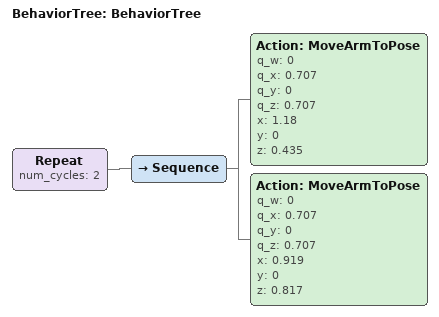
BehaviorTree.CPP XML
<?xml version="1.0"?>
<root main_tree_to_execute="BehaviorTree">
    <BehaviorTree ID="BehaviorTree">
        <Repeat num_cycles="2">
            <Sequence>
                <Action ID="MoveArmToPose" q_w="0" q_x="0.707" q_y="0" q_z="0.707" x="1.18" y="0" z="0.435"/>
                <Action ID="MoveArmToPose" q_w="0" q_x="0.707" q_y="0" q_z="0.707" x="0.919" y="0" z="0.817"/>
            </Sequence>
        </Repeat>
    </BehaviorTree>
</root>
